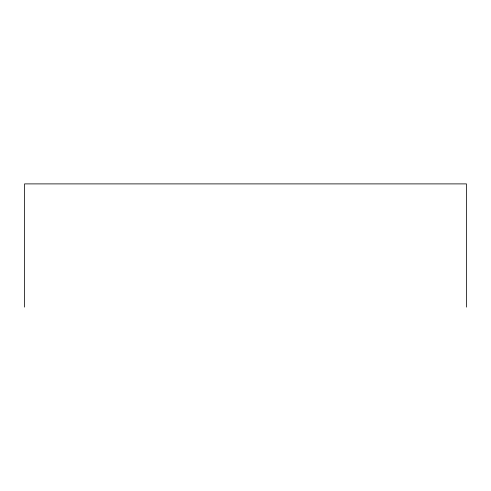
<?xml version="1.0" encoding="UTF-8"?>
<svg xmlns="http://www.w3.org/2000/svg" width="491" height="491" viewBox="0 0 491 491"><rect width="100%" height="100%" fill="white"/><g stroke="black" fill="none" stroke-linecap="round" stroke-linejoin="round"><path stroke-width="0.74" d="M466.45 307.108L466.45 183.892L24.55 183.892L24.55 307.108"/></g></svg>
